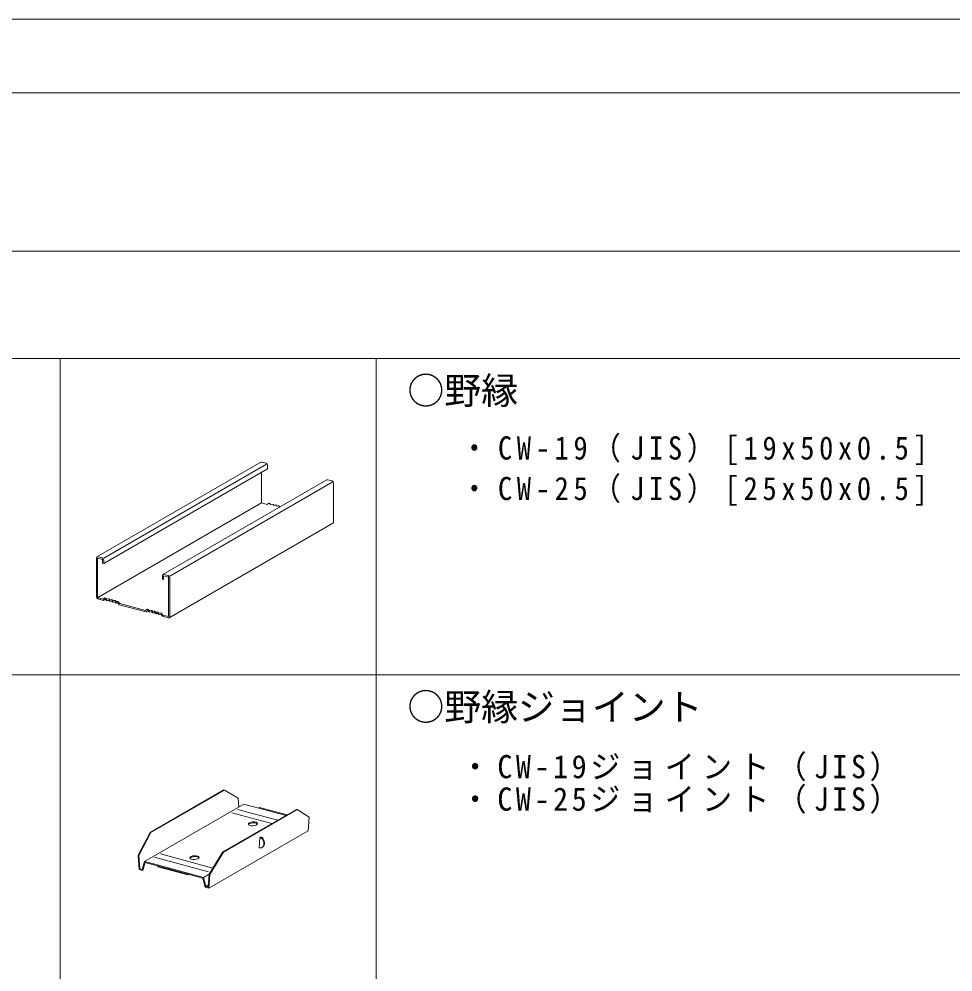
# Model space of a CAD drawing. Units: millimetres on the paper, enlarged 20 times, with parts at other scales. Extents: x -7779 to 7778, y -5419 to 5375.
# Drawn here: x -3937 to -2165, y 3567 to 5375 of the extents above; entities that cross this region are included whole.
import ezdxf
from ezdxf.enums import TextEntityAlignment as Align

# ---------------------------------------------------------------- set-up
doc = ezdxf.new("R2010")
doc.units = ezdxf.units.MM
doc.header["$LTSCALE"] = 20
for name, color, linetype, lineweight in [('1-4_金具', 3, 'Continuous', 18), ('1-6_文字', 7, 'Continuous', 18), ('F-3_太線２', 4, 'Continuous', 18), ('F-6_文字', 7, 'Continuous', 18)]:
    doc.layers.add(name, color=color, linetype=linetype, lineweight=lineweight)
doc.styles.add('ＭＳ ゴシック', font='')
doc.styles.get('ＭＳ ゴシック').set_extended_font_data('MS Gothic')

msp = doc.modelspace()

# ---------------------------------------------------------------- linework, layer by layer
at = {"layer": '1-4_金具'}
for p, q in [((-3788.81, 4354.85), (-3477.79, 4534.42)), ((-3776.04, 4342.45), (-3465.02, 4522.02)), ((-3476.14, 4534.6), (-3467.8, 4532.36)), ((-3465.02, 4528.42), (-3465.02, 4522.02)), ((-3352.61, 4500.88), (-3663.63, 4321.31)), ((-3476.7, 4515.27), (-3476.7, 4457.05)), ((-3342.62, 4498.82), (-3350.96, 4501.06)), ((-3339.83, 4419.66), (-3339.83, 4494.88)), ((-3466.13, 4454.22), (-3476.7, 4457.05)), ((-3466.13, 4454.22), (-3462.93, 4456.56)), ((-3458.76, 4453.85), (-3455.98, 4454.7)), ((-3455.98, 4454.7), (-3454.59, 4454.33)), ((-3454.59, 4454.33), (-3452.5, 4452.17)), ((-3452.5, 4452.17), (-3450.41, 4453.21)), ((-3450.41, 4453.21), (-3449.02, 4452.84)), ((-3449.02, 4452.84), (-3446.94, 4450.68)), ((-3446.94, 4450.68), (-3444.85, 4451.72)), ((-3444.85, 4451.72), (-3443.46, 4451.35)), ((-3443.46, 4451.35), (-3441.37, 4449.19)), ((-3651.99, 4239.43), (-3339.83, 4419.66)), ((-3789.95, 4278.98), (-3789.95, 4352.58)), ((-3787.72, 4352.62), (-3778.26, 4350.09)), ((-3787.72, 4352.62), (-3787.72, 4277.48)), ((-3787.17, 4355.03), (-3778.82, 4352.8)), ((-3776.04, 4342.45), (-3777.43, 4342.82)), ((-3776.04, 4348.85), (-3776.04, 4342.45)), ((-3653.64, 4319.25), (-3661.98, 4321.49)), ((-3664.76, 4319.03), (-3664.76, 4312.63)), ((-3653.08, 4316.54), (-3662.54, 4319.08)), ((-3653.08, 4316.54), (-3653.08, 4241.41)), ((-3650.85, 4241.71), (-3650.85, 4315.31)), ((-3777.15, 4274.65), (-3787.72, 4277.48)), ((-3776.46, 4272.16), (-3787.17, 4275.03)), ((-3777.15, 4274.65), (-3773.95, 4277)), ((-3769.78, 4274.28), (-3767, 4275.13)), ((-3767, 4275.13), (-3765.61, 4274.76)), ((-3765.61, 4274.76), (-3763.52, 4272.6)), ((-3763.52, 4272.6), (-3761.43, 4273.64)), ((-3761.43, 4273.64), (-3760.04, 4273.27)), ((-3760.04, 4273.27), (-3757.96, 4271.11)), ((-3757.96, 4271.11), (-3755.87, 4272.15)), ((-3755.87, 4272.15), (-3754.48, 4271.78)), ((-3754.48, 4271.78), (-3752.39, 4269.62)), ((-3752.39, 4269.62), (-3750.31, 4270.66)), ((-3750.31, 4270.66), (-3748.92, 4270.29)), ((-3746.41, 4264.11), (-3749.61, 4268.17)), ((-3748.92, 4270.29), (-3745.72, 4266.23)), ((-3696.48, 4253.04), (-3745.72, 4266.23)), ((-3696.48, 4253.04), (-3693.28, 4255.38)), ((-3693.28, 4255.38), (-3691.89, 4255.01)), ((-3691.89, 4255.01), (-3689.11, 4252.66)), ((-3689.11, 4252.66), (-3686.32, 4253.52)), ((-3686.32, 4253.52), (-3684.93, 4253.14)), ((-3684.93, 4253.14), (-3682.85, 4250.98)), ((-3682.85, 4250.98), (-3680.76, 4252.02)), ((-3680.76, 4252.02), (-3679.37, 4251.65)), ((-3679.37, 4251.65), (-3677.28, 4249.49)), ((-3677.28, 4249.49), (-3675.2, 4250.53)), ((-3675.2, 4250.53), (-3673.8, 4250.16)), ((-3673.8, 4250.16), (-3671.02, 4247.82)), ((-3671.02, 4247.82), (-3668.24, 4248.67)), ((-3664.35, 4242.12), (-3667.55, 4246.18)), ((-3653.65, 4239.26), (-3664.35, 4242.12)), ((-3653.08, 4241.41), (-3663.65, 4244.24)), ((-3687.78, 3832.04), (-3548.11, 3912.68)), ((-3686.55, 3831.71), (-3546.87, 3912.35)), ((-3548.11, 3912.68), (-3546.87, 3912.35)), ((-3520.67, 3897.14), (-3546.87, 3912.35)), ((-3519.63, 3880.38), (-3520.67, 3897.14)), ((-3698.8, 3776.94), (-3510.35, 3885.74)), ((-3549.93, 3795.1), (-3410.25, 3875.74)), ((-3548.69, 3794.77), (-3409.02, 3875.41)), ((-3430.16, 3864.25), (-3510.35, 3885.74)), ((-3388.11, 3835.38), (-3386.45, 3861.18)), ((-3710.35, 3788.67), (-3687.78, 3832.04)), ((-3687.78, 3832.04), (-3686.55, 3831.71)), ((-3576.55, 3726.58), (-3388.11, 3835.38)), ((-3709.11, 3788.34), (-3686.55, 3831.71)), ((-3479.67, 3822.32), (-3480.91, 3803.16)), ((-3479.67, 3822.32), (-3478.57, 3822.96)), ((-3475.61, 3803.55), (-3474.5, 3804.19)), ((-3707.56, 3763.28), (-3709.11, 3788.34)), ((-3576.13, 3752.71), (-3549.93, 3795.1)), ((-3574.9, 3752.38), (-3548.69, 3794.77)), ((-3548.69, 3794.77), (-3549.93, 3795.1)), ((-3708.69, 3761.99), (-3701.74, 3760.12)), ((-3707.56, 3763.28), (-3702.97, 3762.06)), ((-3702.97, 3762.06), (-3698.8, 3776.94)), ((-3701.74, 3760.12), (-3697.57, 3775.01)), ((-3676.7, 3771.02), (-3698.8, 3776.94)), ((-3676.7, 3769.42), (-3697.57, 3775.01)), ((-3676.7, 3771.02), (-3586.45, 3746.83)), ((-3676.7, 3769.42), (-3587.68, 3745.56)), ((-3673.2, 3768.2), (-3670.98, 3769.48)), ((-3587.68, 3745.56), (-3583.51, 3728.44)), ((-3586.45, 3746.83), (-3576.06, 3752.83)), ((-3586.45, 3746.83), (-3582.27, 3729.71)), ((-3577.69, 3728.49), (-3576.13, 3752.71)), ((-3576.55, 3726.58), (-3574.9, 3752.38)), ((-3574.9, 3752.38), (-3576.13, 3752.71)), ((-3576.55, 3726.58), (-3583.51, 3728.44)), ((-3582.27, 3729.71), (-3577.43, 3732.51)), ((-3577.69, 3728.49), (-3582.27, 3729.71))]:
    msp.add_line(p, q, dxfattribs=at)
at = {"layer": '1-4_金具', "color": 4, "lineweight": 9}
for p, q in [((-3776.04, 4352.05), (-3467.1, 4530.42)), ((-3650.85, 4318.51), (-3341.45, 4497.14)), ((-3785.9, 4278.54), (-3476.7, 4457.05)), ((-3533.14, 3869.35), (-3456.76, 3848.89)), ((-3522.06, 3875.75), (-3445.68, 3855.29)), ((-3679.47, 3784.87), (-3577.29, 3757.5)), ((-3668.38, 3791.27), (-3568.79, 3764.59))]:
    msp.add_line(p, q, dxfattribs=at)
at = {"layer": '1-4_金具'}
for points in [[(-3462.93, 4456.56), (-3461.54, 4456.19), (-3458.76, 4453.85)], [(-3776.04, 4342.45), (-3778.26, 4343.05), (-3778.26, 4350.09)], [(-3664.76, 4312.63), (-3662.54, 4312.04), (-3662.54, 4319.08)], [(-3749.61, 4268.17), (-3751.7, 4267.13), (-3753.09, 4267.5), (-3755.17, 4269.66), (-3757.26, 4268.62), (-3758.65, 4268.99), (-3760.74, 4271.15), (-3762.82, 4270.11), (-3764.22, 4270.48), (-3766.3, 4272.64), (-3769.08, 4271.79), (-3770.47, 4272.16), (-3773.26, 4274.5), (-3776.46, 4272.16)], [(-3773.95, 4277), (-3772.56, 4276.62), (-3769.78, 4274.28)], [(-3685.63, 4251.02), (-3688.41, 4250.17), (-3689.8, 4250.54), (-3692.58, 4252.89), (-3695.78, 4250.55), (-3746.41, 4264.11)], [(-3667.55, 4246.18), (-3670.33, 4245.33), (-3671.72, 4245.7), (-3674.5, 4248.04), (-3676.59, 4247), (-3677.98, 4247.37), (-3680.06, 4249.53), (-3682.15, 4248.49), (-3683.54, 4248.87), (-3685.63, 4251.02)], [(-3668.24, 4248.67), (-3666.85, 4248.3), (-3663.65, 4244.24)], [(-3482.54, 3878.28), (-3480.32, 3879.56), (-3427.94, 3865.53)], [(-3386.45, 3861.18), (-3409.02, 3875.41), (-3410.25, 3875.74)], [(-3708.69, 3761.99), (-3710.35, 3788.67), (-3709.11, 3788.34)], [(-3616.48, 3753.01), (-3614.26, 3754.29), (-3614.26, 3752.69), (-3616.48, 3751.41)]]:
    msp.add_lwpolyline(points, dxfattribs=at)
msp.add_lwpolyline([(-3616.48, 3751.41), (-3673.2, 3766.6), (-3673.2, 3768.2), (-3616.48, 3753.01)], close=True, dxfattribs=at)
for centre, major_axis, ratio, start_param, end_param in [((-3476.14, 4531.4), (-1.55, 3.07), 0.751651, 5.6914085, 6.3251409), ((-3467.8, 4529.16), (-1.55, 3.07), 0.751651, 4.1206122, 5.6914085), ((-3350.96, 4497.86), (-1.55, 3.07), 0.751651, 5.6914085, 6.3251409), ((-3342.62, 4495.62), (-1.55, 3.07), 0.751651, 4.1206122, 5.6914085), ((-3787.17, 4351.83), (-1.55, 3.07), 0.751651, 5.6914085, 7.2622048), ((-3778.82, 4349.6), (-1.55, 3.07), 0.751651, 4.1206122, 5.6914085), ((-3661.98, 4318.29), (-1.55, 3.07), 0.751651, 5.6914085, 7.2622048), ((-3653.64, 4316.05), (-1.55, 3.07), 0.751651, 4.1206122, 5.6914085), ((-3787.17, 4278.23), (-1.55, 3.07), 0.751651, 0.9790195, 2.5498158), ((-3653.64, 4242.45), (-1.55, 3.07), 0.751651, 2.5498158, 4.1206122), ((-3492.97, 3846.68), (8.89, 0.65), 0.410193, 0.1903186, 2.8916718), ((-3480.29, 3812.74), (-4.05, 9.49), 0.751651, 2.5498158, 5.6914085), ((-3479.18, 3813.38), (-4.05, 9.49), 0.751651, 3.2319571, 5.6914085), ((-3480.29, 3812.74), (-4.23, -10.09), 0.512606, 2.4820828, 3.5348932), ((-3603.83, 3782.68), (8.89, 0.65), 0.410193, 0.1903186, 2.8916718)]:
    msp.add_ellipse(centre, major_axis=major_axis, ratio=ratio, start_param=start_param, end_param=end_param, dxfattribs=at)
for centre in [(-3492.97, 3848.28), (-3603.83, 3784.28)]:
    msp.add_ellipse(centre, major_axis=(8.89, 0.65), ratio=0.410193, dxfattribs=at)
at = {"layer": 'F-3_太線２', "color": 3}
msp.add_line((-7778.84, 5375.01), (7777.51, 5375.01), dxfattribs=at)
at = {"layer": 'F-6_文字', "color": 3}
for p, q in [((-7638.84, 5235.01), (7637.51, 5235.01)), ((-7638.84, 4935.01), (7637.51, 4935.01)), ((-7638.84, 4731.01), (-78.84, 4731.01)), ((-3858.84, 4731.01), (-3858.84, 2931.01)), ((-7638.84, 4131.01), (-78.84, 4131.01))]:
    msp.add_line(p, q, dxfattribs=at)
at = {"layer": 'F-6_文字', "color": 4, "lineweight": 9}
msp.add_line((-3258.84, 4731.01), (-3258.84, 2931.01), dxfattribs=at)

# ---------------------------------------------------------------- texts
at = {"layer": '1-6_文字', "style": 'ＭＳ ゴシック'}
for s, p in [('○野縁', (-3199.89, 4629.17)), ('○野縁ジョイント', (-3199.89, 4029.17))]:
    msp.add_text(s, height=51.32, dxfattribs=at).set_placement(p, align=Align.BOTTOM_LEFT)
at = {"layer": '1-6_文字', "color": 3, "char_height": 43.99, "attachment_point": 7, "style": 'ＭＳ ゴシック'}
for s, insert in [('\\T1.33;\\W0.9;・CW-19（JIS）[19x50x0.5]', (-3099.89, 4529.17)), ('\\T1.33;\\W0.9;・CW-25（JIS）[25x50x0.5]', (-3099.89, 4452.26)), ('\\T1.24;\\W0.95;・CW-19ジョイント（JIS）', (-3099.89, 3929.17)), ('\\T1.24;\\W0.95;・CW-25ジョイント（JIS）', (-3099.89, 3867.59))]:
    msp.add_mtext(s, dxfattribs=dict(at, insert=insert))

doc.saveas('drawing.dxf')
